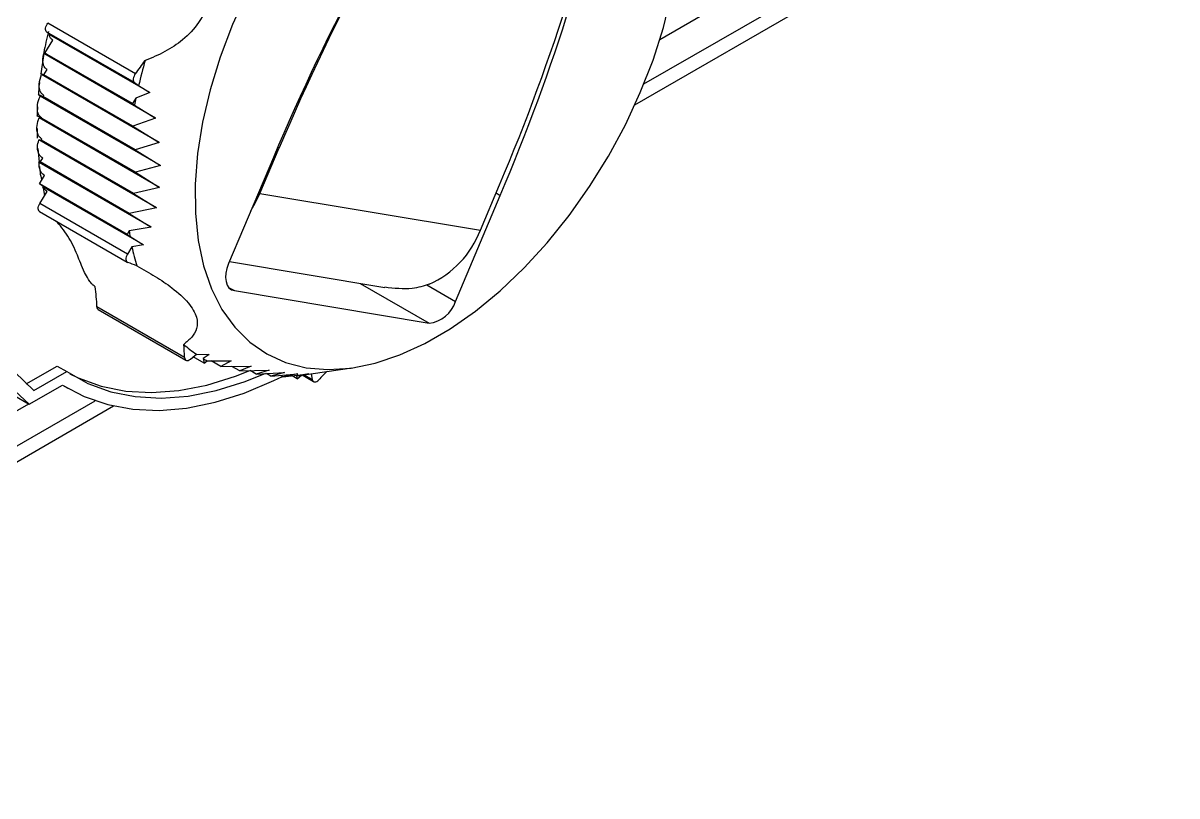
# Model space of a CAD drawing. Extents: x 7 to 135, y 3 to 97.
# Drawn here: x 22.6 to 26.878, y 7.314 to 10.178 of the extents above; entities that cross this region are included whole.
import ezdxf

# ---------------------------------------------------------------- set-up
doc = ezdxf.new("R2010")
doc.units = 0
doc.header["$MEASUREMENT"] = 0
doc.layers.add('OBJECT', color=7, linetype='CONTINUOUS')

msp = doc.modelspace()

# ---------------------------------------------------------------- linework, layer by layer
at = {"layer": 'OBJECT'}
for p, q in [((24.9607, 10.1179), (26.8779, 11.2246)), ((24.9017, 9.9531), (25.8862, 10.5214)), ((24.868, 9.8747), (25.8778, 10.4577)), ((22.7125, 10.1278), (22.6877, 10.145)), ((23.0127, 9.9574), (22.6877, 10.145)), ((23.0164, 9.9906), (22.6914, 10.1782)), ((22.6801, 10.0672), (22.7096, 10.1151)), ((23.0694, 9.9213), (22.6967, 10.1365)), ((22.6753, 10.0586), (22.6652, 9.9906)), ((23.0909, 9.8262), (22.6764, 10.0655)), ((22.6972, 10.0553), (22.6801, 10.0672)), ((23.0052, 9.8796), (22.6801, 10.0672)), ((23.1044, 9.7358), (22.6679, 9.9877)), ((22.6768, 9.9865), (22.6886, 10.0056)), ((22.6848, 9.9809), (22.6768, 9.9865)), ((23.0065, 9.7962), (22.6768, 9.9865)), ((23.0127, 9.9574), (23.028, 9.9468)), ((23.028, 9.9468), (23.0694, 9.9213)), ((22.6631, 9.9079), (22.6562, 9.9135)), ((23.1095, 9.6502), (22.6631, 9.9079)), ((22.6735, 9.9057), (22.6762, 9.9101)), ((23.0153, 9.7084), (22.6735, 9.9057)), ((22.6756, 9.9042), (22.6735, 9.9057)), ((23.0175, 9.8996), (23.0052, 9.8796)), ((23.0694, 9.9213), (23.0175, 9.8996)), ((23.0052, 9.8796), (23.0124, 9.8746)), ((23.0124, 9.8746), (23.0909, 9.8262)), ((23.1061, 9.5694), (22.6597, 9.8271)), ((23.0161, 9.6252), (22.6701, 9.8249)), ((23.0909, 9.8262), (23.0065, 9.7962)), ((22.6518, 9.788), (22.6521, 9.7511)), ((23.0065, 9.7962), (23.1044, 9.7358)), ((22.6539, 9.7138), (22.6588, 9.6633)), ((23.0944, 9.4935), (22.6579, 9.7455)), ((22.6668, 9.7442), (22.6692, 9.748)), ((23.0087, 9.5468), (22.6668, 9.7442)), ((22.6693, 9.7425), (22.6668, 9.7442)), ((23.1044, 9.7358), (23.0153, 9.7084)), ((23.4781, 9.5469), (23.5492, 9.7153)), ((23.5439, 9.7184), (23.5492, 9.7153)), ((22.6635, 9.6634), (22.6723, 9.6778)), ((23.0153, 9.7084), (23.1095, 9.6502)), ((23.5276, 9.68), (23.3618, 9.2871)), ((23.0743, 9.4224), (22.6597, 9.6617)), ((22.9931, 9.4731), (22.6635, 9.6634)), ((22.6741, 9.656), (22.6635, 9.6634)), ((23.1095, 9.6502), (23.0161, 9.6252)), ((22.6602, 9.5827), (22.679, 9.6133)), ((23.0161, 9.6252), (23.1061, 9.5694)), ((22.9852, 9.395), (22.6602, 9.5827)), ((22.6869, 9.5641), (22.6602, 9.5827)), ((22.6615, 9.5095), (22.6888, 9.5539)), ((22.6727, 9.5739), (22.6796, 9.539)), ((23.0461, 9.356), (22.6734, 9.5712)), ((23.1061, 9.5694), (23.0087, 9.5468)), ((23.0087, 9.5468), (23.0944, 9.4935)), ((23.4781, 9.5469), (24.2954, 9.4106)), ((24.2954, 9.4106), (24.3665, 9.5791)), ((24.3536, 9.5485), (24.3687, 9.5398)), ((22.9865, 9.3219), (22.6615, 9.5095)), ((24.2029, 9.1469), (24.3687, 9.5398)), ((22.6609, 9.4796), (22.9859, 9.292)), ((23.0944, 9.4935), (22.9931, 9.4731)), ((22.9931, 9.4731), (23.0743, 9.4224)), ((23.0743, 9.4224), (22.9932, 9.408)), ((22.9932, 9.408), (22.9852, 9.395)), ((22.9852, 9.395), (22.9964, 9.3872)), ((22.9964, 9.3872), (23.0461, 9.356)), ((23.0034, 9.3492), (22.9865, 9.3219)), ((23.0461, 9.356), (23.0034, 9.3492)), ((23.3649, 9.2944), (23.9404, 9.1985)), ((23.3618, 9.1987), (23.383, 9.1865)), ((23.8495, 9.2136), (24.1052, 9.066)), ((24.0968, 9.2081), (24.2029, 9.1469)), ((23.383, 9.1865), (24.1052, 9.066)), ((23.1985, 8.9392), (22.8735, 9.1269)), ((22.8786, 9.1161), (23.2036, 8.9285)), ((23.2199, 8.9324), (23.2421, 8.9508)), ((23.2421, 8.9508), (23.2894, 8.9499)), ((23.2894, 8.9499), (23.2676, 8.9345)), ((22.6115, 8.8406), (22.7261, 8.9067)), ((22.7261, 8.9067), (22.7614, 8.8863)), ((23.2712, 8.9177), (23.2305, 8.9412)), ((23.2676, 8.9345), (23.2712, 8.9177)), ((23.2712, 8.9177), (23.2817, 8.9264)), ((23.2817, 8.9264), (23.3717, 8.926)), ((23.3333, 8.9054), (23.297, 8.9263)), ((23.3717, 8.926), (23.3333, 8.9054)), ((23.3333, 8.9054), (23.4459, 8.9067)), ((23.4029, 8.8888), (23.3733, 8.9059)), ((23.4459, 8.9067), (23.4029, 8.8888)), ((23.6244, 8.8725), (23.8186, 8.9001)), ((22.6394, 8.8159), (22.7614, 8.8863)), ((23.4029, 8.8888), (23.5118, 8.8923)), ((23.4644, 8.8769), (23.4416, 8.89)), ((23.5118, 8.8923), (23.4644, 8.8769)), ((23.4644, 8.8769), (23.5693, 8.8827)), ((23.5178, 8.8696), (23.5017, 8.8789)), ((23.5693, 8.8827), (23.5178, 8.8696)), ((23.5178, 8.8696), (23.6183, 8.878)), ((23.5631, 8.8671), (23.5536, 8.8726)), ((23.5631, 8.8671), (23.659, 8.8781)), ((23.6183, 8.878), (23.5631, 8.8671)), ((23.6159, 8.8602), (23.5972, 8.871)), ((23.659, 8.8781), (23.6136, 8.8711)), ((23.6136, 8.8711), (23.6159, 8.8602)), ((23.6159, 8.8602), (23.6321, 8.8736)), ((23.6346, 8.874), (23.6768, 8.8496)), ((23.672, 8.857), (23.641, 8.8749)), ((23.6675, 8.8786), (23.672, 8.857)), ((22.6228, 8.7655), (22.7462, 8.8367)), ((22.7457, 8.8364), (22.7659, 8.8247)), ((20.3984, 7.3533), (22.8671, 8.7785)), ((22.5605, 8.8014), (22.6228, 8.7655)), ((20.4321, 7.3139), (22.9354, 8.7591)), ((20.8592, 7.7501), (22.6204, 8.7669))]:
    msp.add_line(p, q, dxfattribs=at)
at = {"layer": 'OBJECT', "flags": 128}
for points in [[(22.6228, 10.7398), (22.5522, 10.5927), (22.4898, 10.4437), (22.4362, 10.2939), (22.3918, 10.1445), (22.3568, 9.9966), (22.3317, 9.8513), (22.3166, 9.7097), (22.3115, 9.5729), (22.3166, 9.442), (22.3317, 9.3179), (22.3568, 9.2016), (22.3918, 9.0939), (22.4362, 8.9958), (22.4898, 8.9079), (22.5522, 8.8309), (22.6228, 8.7655)], [(22.6394, 10.7085), (22.5688, 10.5582), (22.5071, 10.406), (22.4549, 10.2533), (22.4126, 10.1014), (22.3805, 9.9514), (22.359, 9.8046), (22.3482, 9.6624), (22.3482, 9.5258), (22.359, 9.396), (22.3805, 9.2741), (22.4126, 9.1611), (22.4549, 9.058), (22.5071, 8.9656), (22.5688, 8.8846), (22.6394, 8.8159)], [(23.4309, 10.292), (23.3767, 10.1725), (23.3307, 10.0517), (23.2934, 9.9309), (23.2653, 9.8115), (23.2467, 9.6947), (23.2377, 9.5818), (23.2384, 9.4741), (23.2489, 9.3726), (23.2691, 9.2786), (23.2986, 9.193), (23.3372, 9.1168), (23.3845, 9.0507), (23.44, 8.9955), (23.503, 8.9519), (23.5729, 8.9202), (23.6489, 8.9008), (23.7302, 8.8939), (23.8159, 8.8997), (23.9051, 8.918), (23.9967, 8.9486), (24.0899, 8.9913), (24.1836, 9.0455), (24.2767, 9.1106), (24.3684, 9.186), (24.4575, 9.2708), (24.5431, 9.3642), (24.6243, 9.465), (24.7002, 9.5722), (24.7699, 9.6847), (24.8328, 9.8012), (24.8881, 9.9204), (24.9353, 10.0411), (24.9737, 10.162), (25.0031, 10.2817)], [(22.6877, 10.145), (22.6855, 10.1473), (22.6839, 10.1505), (22.6832, 10.1545), (22.6833, 10.159), (22.6842, 10.1639), (22.686, 10.1688), (22.6884, 10.1737), (22.6914, 10.1782)], [(23.0164, 9.9906), (23.0134, 9.9861), (23.011, 9.9812), (23.0093, 9.9762), (23.0083, 9.9714), (23.0082, 9.9669), (23.0089, 9.9629), (23.0105, 9.9597), (23.0127, 9.9574)], [(23.444, 9.4818), (23.462, 9.5128), (23.4781, 9.5469)], [(22.6609, 9.4796), (22.6598, 9.4803), (22.6577, 9.4828), (22.6563, 9.4861), (22.6557, 9.4902), (22.656, 9.4948), (22.6571, 9.4997), (22.6589, 9.5047), (22.6615, 9.5095)], [(22.9865, 9.3219), (22.984, 9.3171), (22.9821, 9.3121), (22.981, 9.3072), (22.9807, 9.3026), (22.9813, 9.2985), (22.9827, 9.2952), (22.9848, 9.2927), (22.9876, 9.2912)], [(23.3618, 9.2871), (23.3555, 9.2692), (23.3517, 9.2516), (23.3506, 9.235), (23.3521, 9.22), (23.3564, 9.2073), (23.3631, 9.1972), (23.3721, 9.1901), (23.383, 9.1865)], [(23.1985, 8.9392), (23.199, 8.9352), (23.2004, 8.9318), (23.2025, 8.9293), (23.2053, 8.9278), (23.2086, 8.9274), (23.2122, 8.928), (23.216, 8.9297), (23.2199, 8.9324)], [(22.7462, 8.8367), (22.8264, 8.7943), (22.9133, 8.7645), (23.006, 8.7473), (23.1038, 8.7429), (23.2059, 8.7515), (23.3115, 8.7728), (23.4198, 8.8068), (23.5299, 8.8531), (23.5611, 8.8683)], [(22.7614, 8.8863), (22.8397, 8.8429), (22.9246, 8.812), (23.0155, 8.7938), (23.1116, 8.7885), (23.2121, 8.796), (23.3161, 8.8163), (23.4229, 8.8494), (23.4995, 8.8802)], [(22.7734, 8.8786), (22.8043, 8.8634), (22.8893, 8.8324), (22.9802, 8.8142), (23.0762, 8.8089), (23.1767, 8.8164), (23.2808, 8.8368), (23.3875, 8.8698), (23.4407, 8.8906)], [(23.672, 8.857), (23.6733, 8.8535), (23.6752, 8.8508), (23.6779, 8.8491), (23.6811, 8.8485), (23.6847, 8.8489), (23.6885, 8.8504), (23.6923, 8.8529), (23.696, 8.8563)]]:
    msp.add_lwpolyline(points, dxfattribs=at)
at = {"layer": 'OBJECT'}
for centre, radius, start, end in [((31.4626, 6.3677), 8.5924, 146.49499, 157.06989), ((31.4721, 6.3193), 8.6261, 146.59862, 157.07016), ((17.4627, 12.5217), 7.5048, 336.91504, 348.49085), ((17.4283, 12.4973), 7.5443, 336.91987, 348.37242), ((22.0001, 10.7723), 1.2822, 322.4329, 325.1493), ((24.9737, 9.4862), 1.9994, 163.9302, 166.681), ((24.8229, 9.5209), 1.8447, 168.1516, 168.9469), ((24.0048, 9.5527), 1.0219, 188.1364, 189.3154), ((23.9552, 9.5427), 0.365, 294.3746, 338.773), ((23.8705, 9.5264), 0.8851, 191.5447, 196.2811), ((22.9096, 9.0412), 0.2619, 64.8339, 72.669), ((22.2542, 9.1087), 0.6195, 1.6764, 8.5823), ((22.8853, 9.126), 0.0119, 175.7599, 235.6752), ((24.0944, 9.1785), 0.113, 275.4547, 343.7322), ((23.5122, 9.3448), 0.4777, 228.4223, 235.5682), ((22.556, 8.9197), 0.6428, 1.7455, 6.0504), ((23.5067, 9.3369), 0.4682, 239.2872, 241.2711), ((23.5234, 9.5845), 0.7191, 277.2097, 278.0754), ((24.5, 8.0929), 1.1087, 134.2528, 136.4824)]:
    msp.add_arc(centre, radius, start, end, dxfattribs=at)
for points, knots in [([(23.2588, 10.5287), (23.2678, 10.5032), (23.2861, 10.4516), (23.3008, 10.3645), (23.2958, 10.2692), (23.2566, 10.1797), (23.1952, 10.1154), (23.1263, 10.07), (23.0772, 10.0498), (23.0524, 10.0396)], [0, 0, 0, 0, 0.130862, 0.264593, 0.424792, 0.586021, 0.731882, 0.864042, 1, 1, 1, 1]), ([(22.6939, 10.1475), (22.6873, 10.1211), (22.6799, 10.0911), (22.6757, 10.062), (22.6753, 10.0586)], [0, 0, 0, 0, 0.882844, 1, 1, 1, 1]), ([(22.6967, 10.1365), (22.6995, 10.135), (22.7037, 10.1328), (22.7103, 10.1291), (22.7125, 10.1278)], [0, 0, 0, 0, 0.65635, 1, 1, 1, 1]), ([(22.7096, 10.1151), (22.7067, 10.1174), (22.701, 10.122), (22.6979, 10.1305), (22.6969, 10.1354), (22.6967, 10.1365)], [0, 0, 0, 0, 0.4405278, 0.8777408, 1, 1, 1, 1]), ([(22.6886, 10.0056), (22.6853, 10.0081), (22.6789, 10.0133), (22.6735, 10.028), (22.6725, 10.0458), (22.6752, 10.0593), (22.6764, 10.0655)], [0, 0, 0, 0, 0.206679, 0.411999, 0.72862, 1, 1, 1, 1]), ([(22.6764, 10.0655), (22.6765, 10.0658), (22.6767, 10.0664), (22.6845, 10.0625), (22.6934, 10.0575), (22.6972, 10.0553)], [0, 0, 0, 0, 0.3606547, 0.7236142, 1, 1, 1, 1]), ([(22.6762, 9.9101), (22.6727, 9.9128), (22.6659, 9.9181), (22.66, 9.9331), (22.6584, 9.9568), (22.6643, 9.9759), (22.6679, 9.9877)], [0, 0, 0, 0, 0.171662, 0.342453, 0.592858, 1, 1, 1, 1]), ([(22.6653, 9.9905), (22.665, 9.9908), (22.6637, 9.992), (22.6681, 9.9901), (22.6758, 9.986), (22.6828, 9.9821), (22.6848, 9.9809)], [0, 0, 0, 0, 0.113622, 0.477531, 0.843811, 1, 1, 1, 1]), ([(22.6604, 9.9575), (22.6601, 9.9558), (22.6578, 9.9407), (22.6573, 9.9263), (22.6568, 9.9136)], [0, 0, 0, 0, 0.116079, 1, 1, 1, 1]), ([(22.6701, 9.8249), (22.6665, 9.8277), (22.6594, 9.8333), (22.6531, 9.8486), (22.6516, 9.8708), (22.6564, 9.8919), (22.6618, 9.9048), (22.6631, 9.9079)], [0, 0, 0, 0, 0.167862, 0.335046, 0.569045, 0.898433, 1, 1, 1, 1]), ([(22.6565, 9.9136), (22.6565, 9.9139), (22.6564, 9.9145), (22.6624, 9.9116), (22.6698, 9.9076), (22.6746, 9.9048), (22.6756, 9.9042)], [0, 0, 0, 0, 0.30155, 0.635968, 0.924025, 1, 1, 1, 1]), ([(22.6535, 9.8684), (22.6525, 9.8584), (22.6513, 9.8466), (22.6514, 9.8355), (22.6515, 9.8338)], [0, 0, 0, 0, 0.844795, 1, 1, 1, 1]), ([(22.6692, 9.748), (22.6654, 9.7509), (22.6579, 9.7566), (22.6514, 9.7722), (22.6497, 9.7939), (22.6541, 9.8134), (22.6588, 9.8249), (22.6597, 9.8271)], [0, 0, 0, 0, 0.181096, 0.361604, 0.603544, 0.924371, 1, 1, 1, 1]), ([(22.6521, 9.8338), (22.6519, 9.8341), (22.6514, 9.8349), (22.6561, 9.8327), (22.6632, 9.8289), (22.6685, 9.8259), (22.6701, 9.8249)], [0, 0, 0, 0, 0.230614, 0.581103, 0.870135, 1, 1, 1, 1]), ([(22.6723, 9.6778), (22.6684, 9.6807), (22.6607, 9.6867), (22.6544, 9.7014), (22.6519, 9.7213), (22.6557, 9.7364), (22.6579, 9.7455)], [0, 0, 0, 0, 0.214036, 0.427513, 0.656116, 1, 1, 1, 1]), ([(22.6586, 9.6633), (22.6582, 9.6638), (22.6573, 9.6648), (22.6608, 9.6633), (22.6666, 9.6603), (22.672, 9.6572), (22.6741, 9.656)], [0, 0, 0, 0, 0.21986, 0.543093, 0.818068, 1, 1, 1, 1]), ([(22.679, 9.6133), (22.675, 9.6164), (22.667, 9.6225), (22.6605, 9.6375), (22.6589, 9.6511), (22.6595, 9.6595), (22.6597, 9.6617)], [0, 0, 0, 0, 0.289975, 0.579346, 0.886566, 1, 1, 1, 1]), ([(22.6605, 9.6463), (22.661, 9.6394), (22.6624, 9.6222), (22.666, 9.6064), (22.6682, 9.597)], [0, 0, 0, 0, 0.39908, 1, 1, 1, 1]), ([(22.6734, 9.5712), (22.6745, 9.5707), (22.6767, 9.5697), (22.6823, 9.5667), (22.6862, 9.5645), (22.6869, 9.5641)], [0, 0, 0, 0, 0.449165, 0.902684, 1, 1, 1, 1]), ([(22.6888, 9.5539), (22.6847, 9.5569), (22.6784, 9.5616), (22.6747, 9.5687), (22.6734, 9.5712)], [0, 0, 0, 0, 0.656348, 1, 1, 1, 1]), ([(22.8668, 9.2012), (22.8643, 9.2029), (22.8593, 9.2063), (22.8505, 9.2157), (22.839, 9.232), (22.8195, 9.2699), (22.7983, 9.3274), (22.768, 9.3904), (22.7348, 9.4315), (22.7212, 9.4446), (22.7208, 9.445)], [0, 0, 0, 0, 0.025898, 0.051686, 0.095271, 0.172769, 0.389885, 0.685935, 0.990577, 1, 1, 1, 1]), ([(23.0209, 9.2782), (23.0442, 9.2654), (23.0908, 9.2398), (23.1579, 9.1942), (23.2163, 9.1418), (23.2472, 9.0884), (23.246, 9.046), (23.2273, 9.0131), (23.2059, 8.996), (23.1952, 8.9874)], [0, 0, 0, 0, 0.132478, 0.264598, 0.424795, 0.586022, 0.731881, 0.86575, 1, 1, 1, 1]), ([(24.1059, 9.2103), (24.0852, 9.2039), (24.0343, 9.1882), (23.9754, 9.1951), (23.9404, 9.1991)], [0, 0, 0, 0, 0.40702, 1, 1, 1, 1])]:
    msp.add_open_spline(points, degree=3, knots=knots, dxfattribs=at)

doc.saveas('drawing.dxf')
